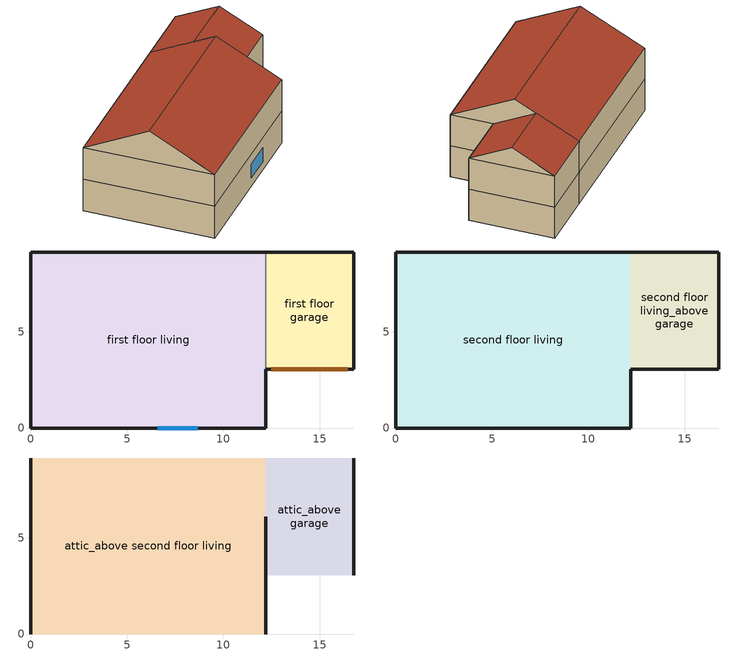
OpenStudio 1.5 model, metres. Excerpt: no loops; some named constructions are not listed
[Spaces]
first floor living
 floor ground (Slab): 12.19,9.14 12.19,0 0,0 0,9.14 z0
 wall outside (ExtInsFinWall): 12.19,9.14 0,9.14 0,0 12.19,0 12.19,3.05 z0:2.44
 wall to first floor garage (UnfinInsFinWall): 12.19,3.05 12.19,9.14 z0:2.44
 window (Sub Surface 1-Glass): 6.6,0 8.67,0 z0.66:1.72
 ceiling adiabatic (RevFinUninsFinFloor): 12.19,0 12.19,9.14 0,9.14 0,0 z2.44
first floor garage
 floor ground (GrndUninsUnfinGrgFloor): 16.76,9.14 16.76,3.05 12.19,3.05 12.19,9.14 z0
 wall outside (ExtUninsUnfinWall): 12.19,3.05 16.76,3.05 16.76,9.14 12.19,9.14 z0:2.44
 door (GarageDoors): 12.49,3.05 16.45,3.05 z0:2
second floor living
 floor adiabatic (FinUninsFinFloor): 12.19,9.14 12.19,0 0,0 0,9.14 z2.44
 wall outside (ExtInsFinWall): 12.19,9.14 0,9.14 0,0 12.19,0 12.19,3.05 z2.44:4.88
second floor living_above garage
 floor to first floor garage (UnfinInsFinFloor): 16.76,9.14 16.76,3.05 12.19,3.05 12.19,9.14 z2.44
 wall outside (ExtInsFinWall): 12.19,3.05 16.76,3.05 16.76,9.14 12.19,9.14 z2.44:4.88
attic_above second floor living
 floor to second floor living (FinInsUnfinUAFloor): 12.19,9.14 12.19,0 0,0 0,9.14 z4.88
 wall outside (ExtUninsUnfinWall): 0,4.57,7.16 0,9.14,4.88 0,0,4.88; 12.19,4.57,7.16 12.19,0,4.88 12.19,3.05,4.88 12.19,6.1,6.4
 roof outside (UnfinInsExtRoof): 12.19,4.57,7.16 12.19,9.14,4.88 0,9.14,4.88 0,4.57,7.16; 0,4.57,7.16 0,0,4.88 12.19,0,4.88 12.19,4.57,7.16
attic_above garage
 floor to second floor living_above garage (FinInsUnfinUAFloor): 16.76,9.14 16.76,3.05 12.19,3.05 12.19,9.14 z4.88
 wall outside (ExtUninsUnfinWall): 16.76,6.1,6.4 16.76,3.05,4.88 16.76,9.14,4.88
 roof outside (UnfinInsExtRoof): 16.76,6.1,6.4 16.76,9.14,4.88 12.19,9.14,4.88 12.19,6.1,6.4; 12.19,6.1,6.4 12.19,3.05,4.88 16.76,3.05,4.88 16.76,6.1,6.4
[Schedule:Ruleset]
Name | Default Day Schedule | Summer Design Day Schedule | Winter Design Day Schedule
occupants_ruleset | Schedule Day 10 | OccupantsSummer 1 | OccupantsWinter 1
Int_lighting_annual_schedule 1 | Schedule Day 217 | LightingSummer 3 | LightingWinter 3
[Schedule:Day]
Schedule Day 10; Schedule Day 217: 24, 0, 0
OccupantsWinter; occupantsWeekend1; occupantsWeekday2; occupantsWeekend2; occupantsWeekday3; occupantsWeekend3; occupantsWeekday4; occupantsWeekend4; occupantsWeekday5; occupantsWeekend5; OccupantsSummer; occupantsWeekend6; occupantsWeekday7; occupantsWeekend7; occupantsWeekday8; occupantsWeekend8; occupantsWeekday9; occupantsWeekend9; occupantsWeekday10; occupantsWeekend10; occupantsWeekday11; occupantsWeekend11; occupantsWeekday12; occupantsWeekend12; OccupantsSummer 1; OccupantsWinter 1: 1, 0, 1, 2, 0, 1, 3, 0, 1, 4, 0, 1, 5, 0, 1, 6, 0, 1, 7, 0, 1, 8, 0, 0.8831, 9, 0, 0.40861, 10, 0, 0.24189, 11, 0, 0.24189, 12, 0, 0.24189, 13, 0, 0.24189, 14, 0, 0.24189, 15, 0, 0.24189, 16, 0, 0.24189, 17, 0, 0.29498, 18, 0, 0.5531, 19, 0, 0.89693, 20, 0, 0.89693, 21, 0, 0.89693, 22, 0, 1, 23, 0, 1, 24, 0, 1
LightingWinter 2; LightingWeekend1 1; LightingWinter 3: 1, 0, 0.185156, 2, 0, 0.111094, 3, 0, 0.0740623, 4, 0, 0.0740623, 5, 0, 0.0740623, 6, 0, 0.0812229, 7, 0, 0.176777, 8, 0, 0.371094, 9, 0, 0.35417, 10, 0, 0.180758, 11, 0, 0.146876, 12, 0, 0.14551, 13, 0, 0.145643, 14, 0, 0.147465, 15, 0, 0.159722, 16, 0, 0.215175, 17, 0, 0.376947, 18, 0, 0.667102, 19, 0, 0.943338, 20, 0, 0.973952, 21, 0, 0.832259, 22, 0, 0.711434, 23, 0, 0.536822, 24, 0, 0.37289
LightingWeekday2 1; LightingWeekend2 1: 1, 0, 0.185156, 2, 0, 0.111094, 3, 0, 0.0740623, 4, 0, 0.0740623, 5, 0, 0.0740623, 6, 0, 0.0797968, 7, 0, 0.15632, 8, 0, 0.311936, 9, 0, 0.278424, 10, 0, 0.139549, 11, 0, 0.112415, 12, 0, 0.11132, 13, 0, 0.111374, 14, 0, 0.112192, 15, 0, 0.11807, 16, 0, 0.147469, 17, 0, 0.246348, 18, 0, 0.463552, 19, 0, 0.753274, 20, 0, 0.928954, 21, 0, 0.854004, 22, 0, 0.711434, 23, 0, 0.536822, 24, 0, 0.37289
LightingWeekday3 1; LightingWeekend3 1: 1, 0, 0.185156, 2, 0, 0.111094, 3, 0, 0.0740623, 4, 0, 0.0740623, 5, 0, 0.0740623, 6, 0, 0.0776289, 7, 0, 0.125223, 8, 0, 0.22201, 9, 0, 0.179119, 10, 0, 0.0927444, 11, 0, 0.0758683, 12, 0, 0.0751875, 13, 0, 0.0752131, 14, 0, 0.0756206, 15, 0, 0.0786331, 16, 0, 0.0946594, 17, 0, 0.154108, 18, 0, 0.304912, 19, 0, 0.555638, 20, 0, 0.797325, 21, 0, 0.832259, 22, 0, 0.680986, 23, 0, 0.536822, 24, 0, 0.37289
LightingWeekday4 1; LightingWeekend4 1: 1, 0, 0.185156, 2, 0, 0.111094, 3, 0, 0.0740623, 4, 0, 0.0740623, 5, 0, 0.0740623, 6, 0, 0.0781291, 7, 0, 0.132398, 8, 0, 0.242758, 9, 0, 0.192114, 10, 0, 0.0936262, 11, 0, 0.0743832, 12, 0, 0.073607, 13, 0, 0.0736017, 14, 0, 0.0736253, 15, 0, 0.0738632, 16, 0, 0.0756396, 17, 0, 0.0852648, 18, 0, 0.122824, 19, 0, 0.226898, 20, 0, 0.42601, 21, 0, 0.671722, 22, 0, 0.711434, 23, 0, 0.536822, 24, 0, 0.37289
LightingWeekday5 1; LightingWeekend5 1: 1, 0, 0.185156, 2, 0, 0.111094, 3, 0, 0.0740623, 4, 0, 0.0740623, 5, 0, 0.0740623, 6, 0, 0.0765689, 7, 0, 0.110018, 8, 0, 0.17804, 9, 0, 0.133789, 10, 0, 0.0730849, 11, 0, 0.0612243, 12, 0, 0.0607459, 13, 0, 0.0607428, 14, 0, 0.0607596, 15, 0, 0.0609181, 16, 0, 0.0620601, 17, 0, 0.0682017, 18, 0, 0.092704, 19, 0, 0.164462, 20, 0, 0.315713, 21, 0, 0.535628, 22, 0, 0.683558, 23, 0, 0.536822, 24, 0, 0.37289
LightingSummer 2; LightingWeekend6 1; LightingSummer 3: 1, 0, 0.185156, 2, 0, 0.111094, 3, 0, 0.0740623, 4, 0, 0.0740623, 5, 0, 0.0740623, 6, 0, 0.0760949, 7, 0, 0.103219, 8, 0, 0.158378, 9, 0, 0.117667, 10, 0, 0.068442, 11, 0, 0.0588242, 12, 0, 0.0584363, 13, 0, 0.0584342, 14, 0, 0.0584523, 15, 0, 0.0586041, 16, 0, 0.0596043, 17, 0, 0.0646543, 18, 0, 0.0840856, 19, 0, 0.140565, 20, 0, 0.262649, 21, 0, 0.452809, 22, 0, 0.639682, 23, 0, 0.536822, 24, 0, 0.37289
LightingWeekday7 1; LightingWeekend7 1: 1, 0, 0.185156, 2, 0, 0.111094, 3, 0, 0.0740623, 4, 0, 0.0740623, 5, 0, 0.0740623, 6, 0, 0.0765045, 7, 0, 0.109094, 8, 0, 0.175368, 9, 0, 0.131584, 10, 0, 0.0724402, 11, 0, 0.0608844, 12, 0, 0.0604183, 13, 0, 0.0604156, 14, 0, 0.0604342, 15, 0, 0.0605899, 16, 0, 0.0616124, 17, 0, 0.0667575, 18, 0, 0.0864864, 19, 0, 0.143624, 20, 0, 0.266652, 21, 0, 0.457431, 22, 0, 0.641874, 23, 0, 0.536822, 24, 0, 0.37289
LightingWeekday8 1; LightingWeekend8 1: 1, 0, 0.185156, 2, 0, 0.111094, 3, 0, 0.0740623, 4, 0, 0.0740623, 5, 0, 0.0740623, 6, 0, 0.0775615, 7, 0, 0.124256, 8, 0, 0.219213, 9, 0, 0.170679, 10, 0, 0.0859379, 11, 0, 0.0693808, 12, 0, 0.0687129, 13, 0, 0.0687086, 14, 0, 0.0687309, 15, 0, 0.0689345, 16, 0, 0.0703516, 17, 0, 0.0777088, 18, 0, 0.106019, 19, 0, 0.185848, 20, 0, 0.347307, 21, 0, 0.570735, 22, 0, 0.697656, 23, 0, 0.536822, 24, 0, 0.37289
LightingWeekday9 1; LightingWeekend9 1: 1, 0, 0.185156, 2, 0, 0.111094, 3, 0, 0.0740623, 4, 0, 0.0740623, 5, 0, 0.0740623, 6, 0, 0.0789442, 7, 0, 0.144091, 8, 0, 0.276572, 9, 0, 0.229704, 10, 0, 0.111475, 11, 0, 0.0883753, 12, 0, 0.0874435, 13, 0, 0.0874396, 14, 0, 0.087502, 15, 0, 0.0880555, 16, 0, 0.091692, 17, 0, 0.108987, 18, 0, 0.167947, 19, 0, 0.309426, 20, 0, 0.539289, 21, 0, 0.766508, 22, 0, 0.711434, 23, 0, 0.536822, 24, 0, 0.37289
LightingWeekday10 1; LightingWeekend10 1: 1, 0, 0.185156, 2, 0, 0.111094, 3, 0, 0.0740623, 4, 0, 0.0740623, 5, 0, 0.0740623, 6, 0, 0.0806284, 7, 0, 0.168249, 8, 0, 0.346433, 9, 0, 0.310418, 10, 0, 0.151403, 11, 0, 0.120334, 12, 0, 0.119081, 13, 0, 0.119085, 14, 0, 0.119305, 15, 0, 0.121094, 16, 0, 0.131583, 17, 0, 0.174606, 18, 0, 0.296095, 19, 0, 0.524491, 20, 0, 0.78632, 21, 0, 0.832259, 22, 0, 0.711434, 23, 0, 0.536822, 24, 0, 0.37289
LightingWeekday11 1; LightingWeekend11 1: 1, 0, 0.185156, 2, 0, 0.111094, 3, 0, 0.0740623, 4, 0, 0.0740623, 5, 0, 0.0740623, 6, 0, 0.0790735, 7, 0, 0.145944, 8, 0, 0.281932, 9, 0, 0.271726, 10, 0, 0.150368, 11, 0, 0.126657, 12, 0, 0.125701, 13, 0, 0.126104, 14, 0, 0.130161, 15, 0, 0.15155, 16, 0, 0.230136, 17, 0, 0.420314, 18, 0, 0.706329, 19, 0, 0.925361, 20, 0, 0.897521, 21, 0, 0.832259, 22, 0, 0.711434, 23, 0, 0.536822, 24, 0, 0.37289
LightingWeekday12 1; LightingWeekend12 1: 1, 0, 0.185156, 2, 0, 0.111094, 3, 0, 0.0740623, 4, 0, 0.0740623, 5, 0, 0.0740623, 6, 0, 0.0807328, 7, 0, 0.169747, 8, 0, 0.350764, 9, 0, 0.347061, 10, 0, 0.185518, 11, 0, 0.153955, 12, 0, 0.152682, 13, 0, 0.153041, 14, 0, 0.157066, 15, 0, 0.18004, 16, 0, 0.268197, 17, 0, 0.48342, 18, 0, 0.795224, 19, 0, 1, 20, 0, 0.913581, 21, 0, 0.832259, 22, 0, 0.711434, 23, 0, 0.536822, 24, 0, 0.37289
[Schedule:Rule] Date Specification Type=DateRange; Start Day=1
Name | Schedule Ruleset | Rule Order | Day Schedule | Apply Sunday | Apply Monday | Apply Tuesday | Apply Wednesday | Apply Thursday | Apply Friday | Apply Saturday | Start Month | End Month | End Day
occ_weekday_ruleset1 | occupants_ruleset | 23 | OccupantsWinter | No | Yes | Yes | Yes | Yes | Yes | No | 1 | 1 | 31
occ_weekday_ruleset1 1 | occupants_ruleset | 22 | occupantsWeekend1 | Yes | No | No | No | No | No | Yes | 1 | 1 | 31
occ_weekday_ruleset2 | occupants_ruleset | 21 | occupantsWeekday2 | No | Yes | Yes | Yes | Yes | Yes | No | 2 | 2 | 28
occ_weekday_ruleset2 1 | occupants_ruleset | 20 | occupantsWeekend2 | Yes | No | No | No | No | No | Yes | 2 | 2 | 28
occ_weekday_ruleset3 | occupants_ruleset | 19 | occupantsWeekday3 | No | Yes | Yes | Yes | Yes | Yes | No | 3 | 3 | 31
occ_weekday_ruleset3 1 | occupants_ruleset | 18 | occupantsWeekend3 | Yes | No | No | No | No | No | Yes | 3 | 3 | 31
occ_weekday_ruleset4 | occupants_ruleset | 17 | occupantsWeekday4 | No | Yes | Yes | Yes | Yes | Yes | No | 4 | 4 | 30
occ_weekday_ruleset4 1 | occupants_ruleset | 16 | occupantsWeekend4 | Yes | No | No | No | No | No | Yes | 4 | 4 | 30
occ_weekday_ruleset5 | occupants_ruleset | 15 | occupantsWeekday5 | No | Yes | Yes | Yes | Yes | Yes | No | 5 | 5 | 31
occ_weekday_ruleset5 1 | occupants_ruleset | 14 | occupantsWeekend5 | Yes | No | No | No | No | No | Yes | 5 | 5 | 31
occ_weekday_ruleset6 | occupants_ruleset | 13 | OccupantsSummer | No | Yes | Yes | Yes | Yes | Yes | No | 6 | 6 | 30
occ_weekday_ruleset6 1 | occupants_ruleset | 12 | occupantsWeekend6 | Yes | No | No | No | No | No | Yes | 6 | 6 | 30
occ_weekday_ruleset7 | occupants_ruleset | 11 | occupantsWeekday7 | No | Yes | Yes | Yes | Yes | Yes | No | 7 | 7 | 31
occ_weekday_ruleset7 1 | occupants_ruleset | 10 | occupantsWeekend7 | Yes | No | No | No | No | No | Yes | 7 | 7 | 31
occ_weekday_ruleset8 | occupants_ruleset | 9 | occupantsWeekday8 | No | Yes | Yes | Yes | Yes | Yes | No | 8 | 8 | 31
occ_weekday_ruleset8 1 | occupants_ruleset | 8 | occupantsWeekend8 | Yes | No | No | No | No | No | Yes | 8 | 8 | 31
occ_weekday_ruleset9 | occupants_ruleset | 7 | occupantsWeekday9 | No | Yes | Yes | Yes | Yes | Yes | No | 9 | 9 | 30
occ_weekday_ruleset9 1 | occupants_ruleset | 6 | occupantsWeekend9 | Yes | No | No | No | No | No | Yes | 9 | 9 | 30
occ_weekday_ruleset10 | occupants_ruleset | 5 | occupantsWeekday10 | No | Yes | Yes | Yes | Yes | Yes | No | 10 | 10 | 31
occ_weekday_ruleset10 1 | occupants_ruleset | 4 | occupantsWeekend10 | Yes | No | No | No | No | No | Yes | 10 | 10 | 31
occ_weekday_ruleset11 | occupants_ruleset | 3 | occupantsWeekday11 | No | Yes | Yes | Yes | Yes | Yes | No | 11 | 11 | 30
occ_weekday_ruleset11 1 | occupants_ruleset | 2 | occupantsWeekend11 | Yes | No | No | No | No | No | Yes | 11 | 11 | 30
occ_weekday_ruleset12 | occupants_ruleset | 1 | occupantsWeekday12 | No | Yes | Yes | Yes | Yes | Yes | No | 12 | 12 | 31
occ_weekday_ruleset12 1 | occupants_ruleset | 0 | occupantsWeekend12 | Yes | No | No | No | No | No | Yes | 12 | 12 | 31
ltg_weekday_ruleset1 1 | Int_lighting_annual_schedule 1 | 23 | LightingWinter 2 | No | Yes | Yes | Yes | Yes | Yes | No | 1 | 1 | 31
ltg_weekend_ruleset1 1 | Int_lighting_annual_schedule 1 | 22 | LightingWeekend1 1 | Yes | No | No | No | No | No | Yes | 1 | 1 | 31
ltg_weekday_ruleset2 1 | Int_lighting_annual_schedule 1 | 21 | LightingWeekday2 1 | No | Yes | Yes | Yes | Yes | Yes | No | 2 | 2 | 28
ltg_weekend_ruleset2 1 | Int_lighting_annual_schedule 1 | 20 | LightingWeekend2 1 | Yes | No | No | No | No | No | Yes | 2 | 2 | 28
ltg_weekday_ruleset3 1 | Int_lighting_annual_schedule 1 | 19 | LightingWeekday3 1 | No | Yes | Yes | Yes | Yes | Yes | No | 3 | 3 | 31
ltg_weekend_ruleset3 1 | Int_lighting_annual_schedule 1 | 18 | LightingWeekend3 1 | Yes | No | No | No | No | No | Yes | 3 | 3 | 31
ltg_weekday_ruleset4 1 | Int_lighting_annual_schedule 1 | 17 | LightingWeekday4 1 | No | Yes | Yes | Yes | Yes | Yes | No | 4 | 4 | 30
ltg_weekend_ruleset4 1 | Int_lighting_annual_schedule 1 | 16 | LightingWeekend4 1 | Yes | No | No | No | No | No | Yes | 4 | 4 | 30
ltg_weekday_ruleset5 1 | Int_lighting_annual_schedule 1 | 15 | LightingWeekday5 1 | No | Yes | Yes | Yes | Yes | Yes | No | 5 | 5 | 31
ltg_weekend_ruleset5 1 | Int_lighting_annual_schedule 1 | 14 | LightingWeekend5 1 | Yes | No | No | No | No | No | Yes | 5 | 5 | 31
ltg_weekday_ruleset6 1 | Int_lighting_annual_schedule 1 | 13 | LightingSummer 2 | No | Yes | Yes | Yes | Yes | Yes | No | 6 | 6 | 30
ltg_weekend_ruleset6 1 | Int_lighting_annual_schedule 1 | 12 | LightingWeekend6 1 | Yes | No | No | No | No | No | Yes | 6 | 6 | 30
ltg_weekday_ruleset7 1 | Int_lighting_annual_schedule 1 | 11 | LightingWeekday7 1 | No | Yes | Yes | Yes | Yes | Yes | No | 7 | 7 | 31
ltg_weekend_ruleset7 1 | Int_lighting_annual_schedule 1 | 10 | LightingWeekend7 1 | Yes | No | No | No | No | No | Yes | 7 | 7 | 31
ltg_weekday_ruleset8 1 | Int_lighting_annual_schedule 1 | 9 | LightingWeekday8 1 | No | Yes | Yes | Yes | Yes | Yes | No | 8 | 8 | 31
ltg_weekend_ruleset8 1 | Int_lighting_annual_schedule 1 | 8 | LightingWeekend8 1 | Yes | No | No | No | No | No | Yes | 8 | 8 | 31
ltg_weekday_ruleset9 1 | Int_lighting_annual_schedule 1 | 7 | LightingWeekday9 1 | No | Yes | Yes | Yes | Yes | Yes | No | 9 | 9 | 30
ltg_weekend_ruleset9 1 | Int_lighting_annual_schedule 1 | 6 | LightingWeekend9 1 | Yes | No | No | No | No | No | Yes | 9 | 9 | 30
ltg_weekday_ruleset10 1 | Int_lighting_annual_schedule 1 | 5 | LightingWeekday10 1 | No | Yes | Yes | Yes | Yes | Yes | No | 10 | 10 | 31
ltg_weekend_ruleset10 1 | Int_lighting_annual_schedule 1 | 4 | LightingWeekend10 1 | Yes | No | No | No | No | No | Yes | 10 | 10 | 31
ltg_weekday_ruleset11 1 | Int_lighting_annual_schedule 1 | 3 | LightingWeekday11 1 | No | Yes | Yes | Yes | Yes | Yes | No | 11 | 11 | 30
ltg_weekend_ruleset11 1 | Int_lighting_annual_schedule 1 | 2 | LightingWeekend11 1 | Yes | No | No | No | No | No | Yes | 11 | 11 | 30
ltg_weekday_ruleset12 1 | Int_lighting_annual_schedule 1 | 1 | LightingWeekday12 1 | No | Yes | Yes | Yes | Yes | Yes | No | 12 | 12 | 31
ltg_weekend_ruleset12 1 | Int_lighting_annual_schedule 1 | 0 | LightingWeekend12 1 | Yes | No | No | No | No | No | Yes | 12 | 12 | 31
